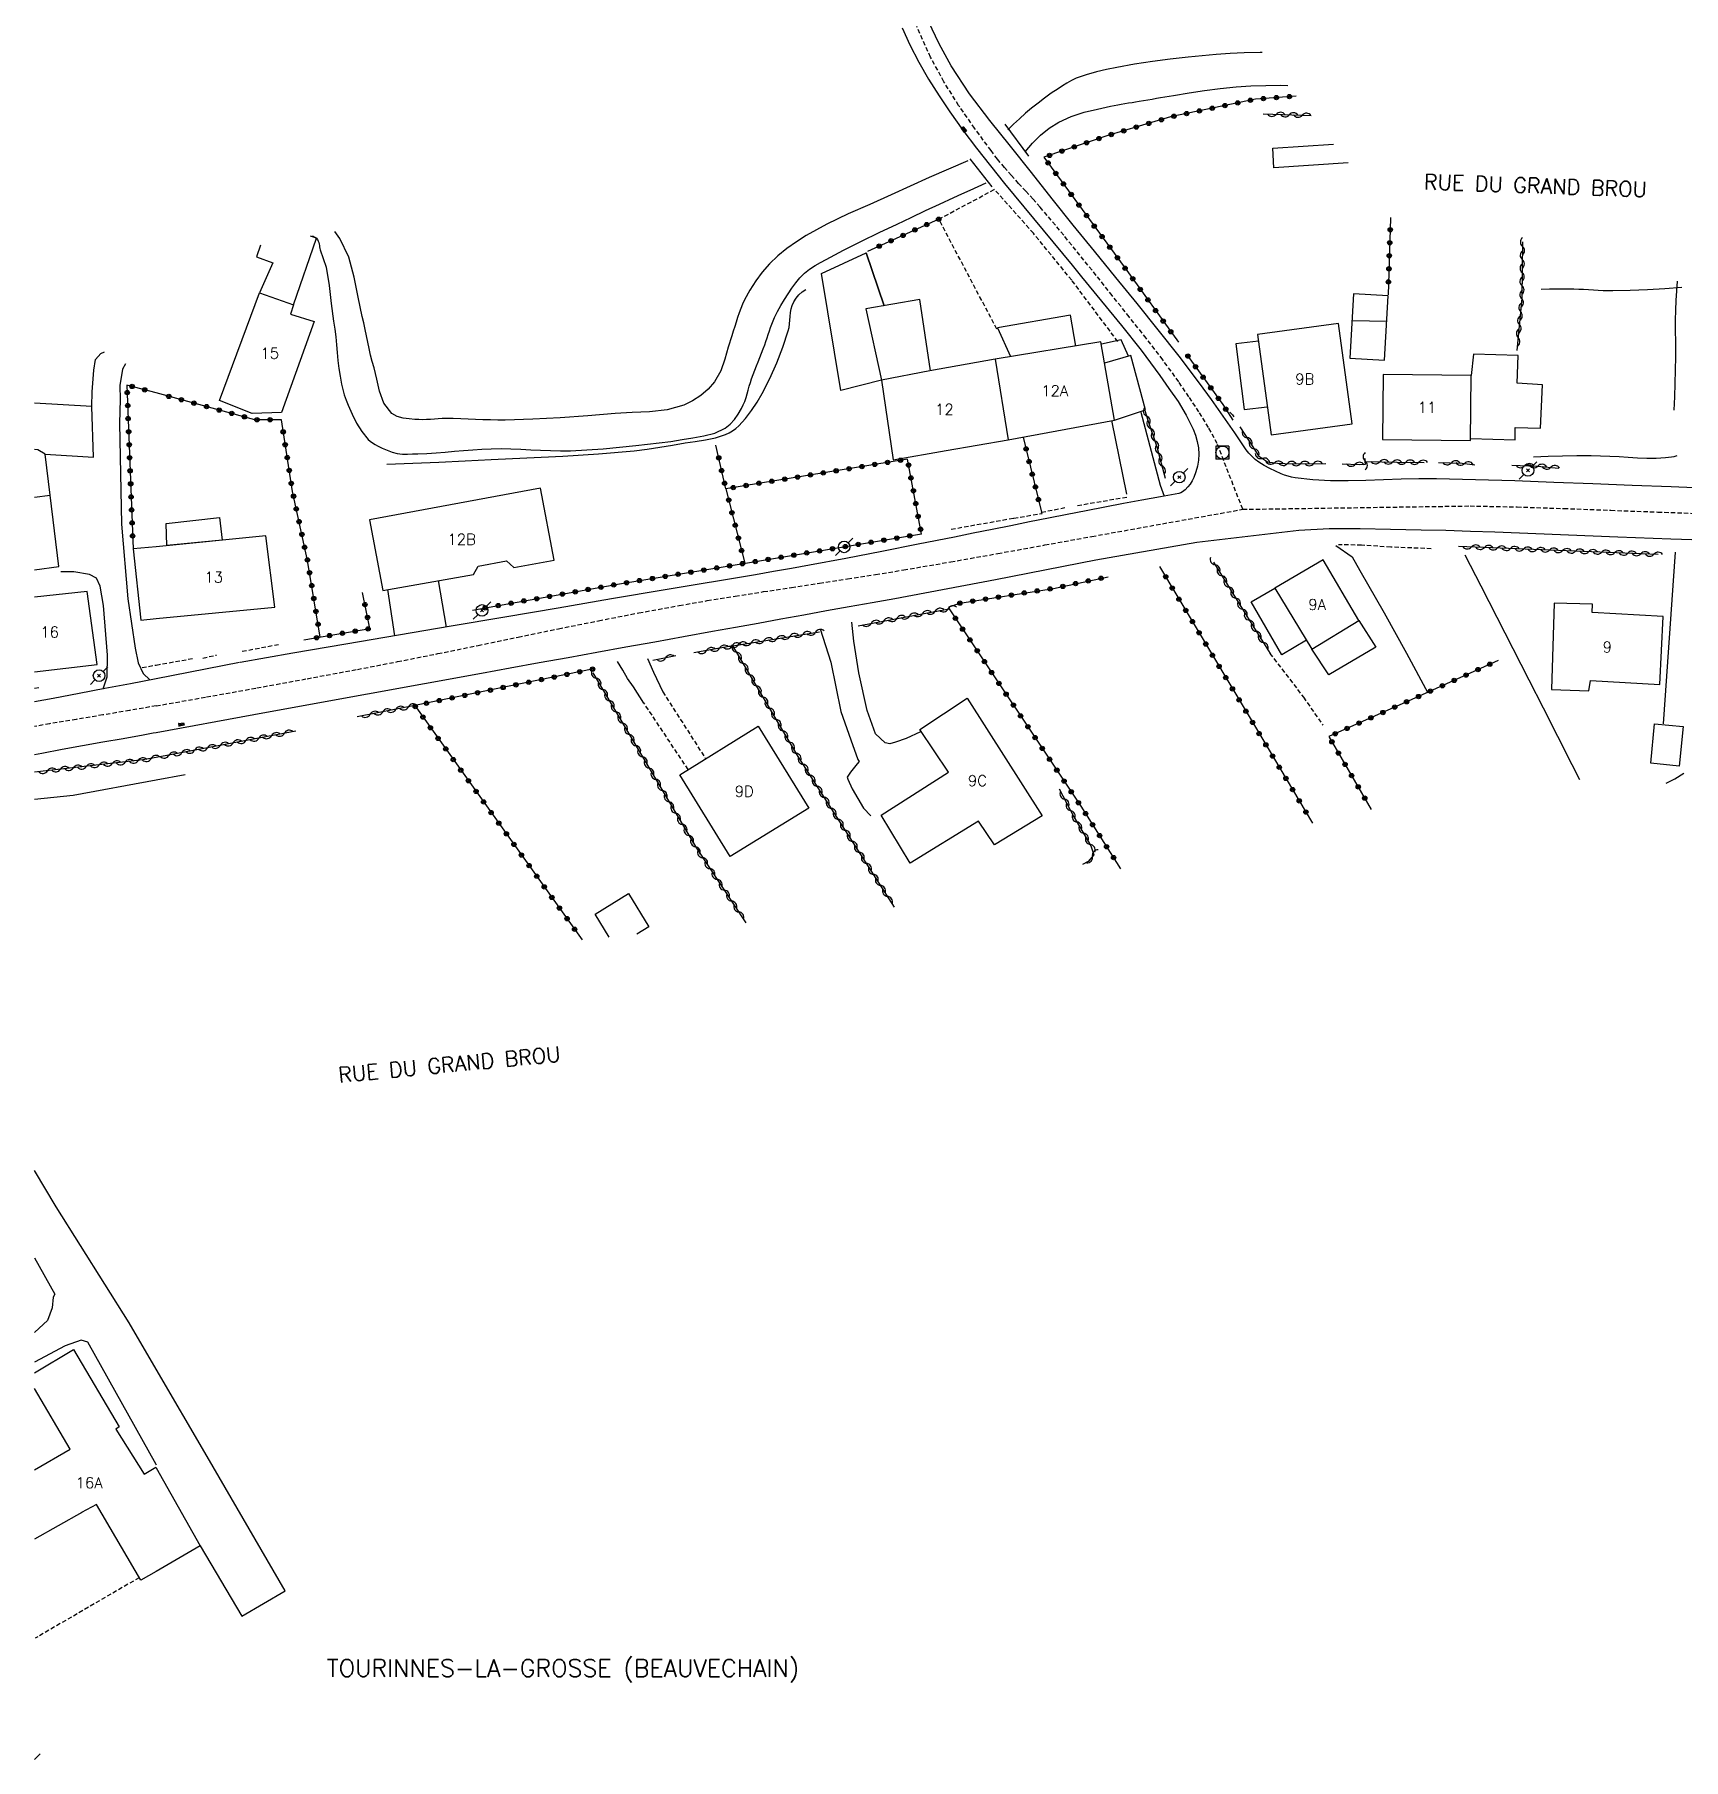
# Model space of a CAD drawing. Header units: millimetres. Extents: x 176000 to 177001, y 163000 to 164001.
# Drawn here: x 176000 to 176189.7, y 163242.3 to 163440.7 of the extents above; entities that cross this region are included whole.
import ezdxf
from ezdxf.enums import TextEntityAlignment as Align

# ---------------------------------------------------------------- set-up
doc = ezdxf.new("R2010")
doc.units = ezdxf.units.MM
doc.linetypes.add('DASHED', pattern=[0.75, 0.5, -0.25])
doc.layers.get('0').update_dxf_attribs({"linetype": 'CONTINUOUS'})
for name, color, linetype in [('W0001', 6, 'DASHED'), ('W0008', 7, 'CONTINUOUS'), ('W0014', 7, 'CONTINUOUS'), ('W0017', 7, 'CONTINUOUS'), ('W0101', 7, 'CONTINUOUS'), ('W0104', 1, 'CONTINUOUS'), ('W0112', 1, 'DASHED'), ('W0120', 7, 'CONTINUOUS'), ('W0300', 7, 'CONTINUOUS'), ('W0303', 7, 'CONTINUOUS'), ('W0310', 3, 'CONTINUOUS'), ('W0323', 7, 'CONTINUOUS'), ('W0401', 7, 'CONTINUOUS'), ('W0420', 7, 'CONTINUOUS'), ('W0473', 7, 'CONTINUOUS'), ('W0510', 5, 'CONTINUOUS'), ('W0980', 7, 'CONTINUOUS'), ('W0989', 7, 'CONTINUOUS'), ('W0991', 7, 'CONTINUOUS'), ('W1102', 7, 'CONTINUOUS')]:
    doc.layers.add(name, color=color, linetype=linetype)
doc.styles.get("Standard").update_dxf_attribs({"font": 'romans.shx', "width": 0.85})

# ---------------------------------------------------------------- blocks, each defined once
blk = doc.blocks.new('T473')
for p, q in [((-0.166667, 0.166667), (0.166667, -0.166667)), ((-0.166667, -0.166667), (0.166667, 0.166667)), ((0.500001, 0.500001), (1.000002, 1.000002)), ((-1.000002, -1.000002), (-0.500001, -0.500001))]:
    blk.add_line(p, q)
blk.add_ellipse((0, 0), major_axis=(0.471405, 0.471405), ratio=1, start_param=5.4977871438, end_param=11.780972451)
blk = doc.blocks.new('T420')
for p, q in [((0.75, 0.75), (-0.75, 0.75)), ((-0.75, 0.75), (-0.75, -0.75)), ((0.75, 0.75), (0.75, -0.75)), ((0.75, -0.75), (-0.75, -0.75))]:
    blk.add_line(p, q)
blk.add_ellipse((0, 0), major_axis=(-0.53, 0.53), ratio=1, start_param=3.926991, end_param=10.210176)
blk = doc.blocks.new('T401')
for p, q in [((-0.3, 0.3), (0, 0.3)), ((-0.3, -0.25), (-0.3, 0.3)), ((-0.3, 0.15), (0, 0.15)), ((-0.3, 0), (0, 0)), ((0, 0.3), (0, -0.25)), ((-0.3, -0.15), (0, -0.15)), ((-0.3, -0.25), (-0.3, -0.3)), ((-0.3, -0.3), (0, -0.3)), ((0, -0.3), (0, -0.25))]:
    blk.add_line(p, q)
blk = doc.blocks.new('t310o')
at = {"color": 0, "linetype": 'Continuous'}
for centre, start, end in [((-0.5, 0.38), 216.8699, 323.1304), ((0.5, -0.37), 36.8699, 143.1303)]:
    blk.add_arc(centre, 0.625, start, end, dxfattribs=at)
blk = doc.blocks.new('t323o')
at = {"color": 0, "linetype": 'Continuous'}
for radius in [0.25, 0.15]:
    blk.add_circle((0, 0), radius, dxfattribs=at)

msp = doc.modelspace()

# ---------------------------------------------------------------- linework, layer by layer
at = {"layer": 'W0001'}
for points in [[(176138.96, 163386.1), (176136.02, 163393.66), (176135.03, 163395.51), (176133.93, 163397.3), (176132.78, 163399.04), (176131.6, 163400.77), (176129.76, 163403.3), (176127.85, 163405.79), (176125.9, 163408.24), (176123.95, 163410.68), (176122.1, 163413.01), (176120.24, 163415.33), (176118.37, 163417.63), (176116.47, 163419.91), (176115.67, 163420.85), (176114.85, 163421.77), (176114.02, 163422.68), (176113.19, 163423.59), (176112.37, 163424.51), (176111.56, 163425.43), (176110.77, 163426.38), (176110.01, 163427.36), (176108.12, 163429.93), (176106.29, 163432.56), (176104.59, 163435.27), (176103.07, 163438.09), (176101.47, 163441.65)], [(176014, 163363.5), (176019.79, 163364.52), (176025.57, 163365.56), (176031.35, 163366.62), (176037.13, 163367.69), (176041.76, 163368.58), (176046.39, 163369.5), (176051.01, 163370.45), (176055.63, 163371.41), (176060.26, 163372.36), (176064.88, 163373.29), (176069.51, 163374.19), (176074.16, 163375.04), (176077.38, 163375.6), (176080.6, 163376.12), (176083.83, 163376.63), (176087.06, 163377.12), (176090.29, 163377.6), (176093.52, 163378.09), (176096.74, 163378.6), (176099.97, 163379.13), (176105.39, 163380.06), (176110.8, 163381.02), (176116.21, 163382), (176121.62, 163382.98), (176138.96, 163386.1)], [(176138.96, 163386.1), (176165.11, 163386.49), (176170.51, 163386.37), (176175.9, 163386.2), (176181.3, 163385.99), (176186.7, 163385.79), (176192.27, 163385.59)], [(176014, 163363.5), (176010.94, 163362.97), (176007.87, 163362.45), (176004.81, 163361.94), (176001.74, 163361.43), (176000, 163361.11)]]:
    msp.add_lwpolyline(points, dxfattribs=at)
at = {"layer": 'W0008'}
for points in [[(176099.8, 163441.46), (176100.69, 163439.52), (176101.72, 163437.52), (176102.84, 163435.58), (176104.03, 163433.67), (176105.26, 163431.8), (176106.77, 163429.69), (176108.35, 163427.63), (176109.97, 163425.61), (176111.58, 163423.59), (176112.68, 163422.23), (176113.78, 163420.88), (176114.88, 163419.54), (176116, 163418.2), (176117.11, 163416.86), (176118.22, 163415.52), (176119.33, 163414.18), (176120.43, 163412.83), (176122.72, 163410.03), (176125.02, 163407.23), (176127.28, 163404.39), (176129.43, 163401.48), (176130.48, 163400), (176131.52, 163398.5), (176132.47, 163396.94), (176133.26, 163395.3), (176133.52, 163394.61), (176133.73, 163393.9), (176133.87, 163393.17), (176133.92, 163392.43), (176133.88, 163391.74), (176133.76, 163391.06), (176133.57, 163390.4), (176133.32, 163389.76), (176133.13, 163389.38), (176132.91, 163389.01), (176132.65, 163388.67), (176132.35, 163388.36), (176132.19, 163388.22), (176132.02, 163388.1), (176131.83, 163388), (176131.63, 163387.92)], [(176139.36, 163392.93), (176138.06, 163394.89), (176136.73, 163396.82), (176135.37, 163398.73), (176133.98, 163400.62), (176131.64, 163403.71), (176129.24, 163406.75), (176126.81, 163409.77), (176124.37, 163412.78), (176121.91, 163415.78), (176119.46, 163418.78), (176117.04, 163421.8), (176114.65, 163424.85), (176112.27, 163427.85), (176109.86, 163430.83), (176107.54, 163433.9), (176105.43, 163437.12), (176104.05, 163439.62), (176102.81, 163442.21)], [(176131.63, 163387.92), (176129.5, 163387.54), (176127.37, 163387.16), (176125.24, 163386.76), (176123.11, 163386.36), (176120.95, 163385.94), (176118.78, 163385.52), (176116.62, 163385.08), (176114.45, 163384.65), (176112.29, 163384.21), (176110.13, 163383.77), (176107.96, 163383.34), (176105.8, 163382.91), (176101.64, 163382.08), (176097.47, 163381.25), (176093.31, 163380.44), (176089.14, 163379.66), (176087.06, 163379.29), (176084.99, 163378.93), (176082.92, 163378.57), (176080.84, 163378.23), (176078.77, 163377.88), (176076.69, 163377.54), (176074.61, 163377.19), (176072.54, 163376.84), (176066.38, 163375.8), (176060.23, 163374.75), (176054.08, 163373.71), (176047.92, 163372.66), (176041.86, 163371.62), (176035.79, 163370.58), (176029.72, 163369.54), (176023.66, 163368.5)], [(176025.21, 163362.49), (176031.76, 163363.69), (176038.3, 163364.88), (176044.85, 163366.07), (176051.4, 163367.26), (176054.72, 163367.87), (176058.05, 163368.47), (176061.37, 163369.07), (176064.69, 163369.67), (176068.02, 163370.27), (176071.34, 163370.86), (176074.66, 163371.46), (176077.99, 163372.07), (176080.61, 163372.54), (176083.23, 163373.02), (176085.85, 163373.5), (176088.47, 163373.98), (176091.09, 163374.46), (176093.71, 163374.93), (176096.33, 163375.4), (176098.95, 163375.86), (176110.51, 163378.02), (176122.07, 163380.29), (176133.69, 163382.31), (176145.4, 163383.7), (176148.92, 163383.89), (176152.45, 163383.9), (176155.97, 163383.82), (176159.49, 163383.74), (176162.31, 163383.69), (176165.14, 163383.6), (176167.97, 163383.51), (176170.79, 163383.39), (176173.62, 163383.27), (176176.44, 163383.15), (176179.27, 163383.04), (176182.09, 163382.93), (176188.18, 163382.72), (176194.26, 163382.5)], [(176023.56, 163368.49), (176014, 163366.62)], [(176014, 163366.62), (176011.04, 163366.04), (176008.08, 163365.48), (176005.12, 163364.91), (176002.16, 163364.35), (176000, 163363.95)], [(176014, 163360.45), (176025.21, 163362.49)], [(176000, 163357.92), (176000.85, 163358.07), (176003.18, 163358.5), (176005.51, 163358.92), (176007.85, 163359.34), (176010.18, 163359.76), (176012.51, 163360.18), (176012.88, 163360.25), (176013.26, 163360.32), (176013.63, 163360.39), (176014, 163360.45)]]:
    msp.add_lwpolyline(points, dxfattribs=at)
at = {"layer": 'W0014'}
msp.add_lwpolyline([(176192.73, 163388.49), (176188.23, 163388.67), (176183.74, 163388.85), (176179.24, 163389.03), (176174.74, 163389.2), (176170.24, 163389.36), (176165.74, 163389.5), (176161.24, 163389.61), (176159.21, 163389.62), (176157.18, 163389.57), (176155.15, 163389.5), (176153.12, 163389.42), (176151.09, 163389.37), (176149.05, 163389.39), (176147.01, 163389.5), (176144.98, 163389.73), (176144.57, 163389.8), (176144.17, 163389.91), (176143.78, 163390.04), (176143.4, 163390.18), (176142.73, 163390.47), (176142.07, 163390.78), (176141.43, 163391.13), (176140.81, 163391.53), (176140.41, 163391.84), (176140.04, 163392.18), (176139.68, 163392.55), (176139.36, 163392.94)], dxfattribs=at)
at = {"layer": 'W0017'}
for points in [[(176006.6, 163397.91), (176006.64, 163399.61), (176006.84, 163402.09), (176007.01, 163403.32), (176007.61, 163404.02), (176008.05, 163404.23)], [(176010.46, 163402.83), (176010.11, 163402.21), (176009.82, 163400.33), (176009.85, 163398.72), (176009.77, 163396.01)], [(176127.26, 163397.27), (176129.47, 163388.89), (176129.92, 163387.61)], [(176009.77, 163396.01), (176010.02, 163384.4), (176010.73, 163375.81), (176011.58, 163370.13), (176011.92, 163368.43), (176012.48, 163367.23), (176013.25, 163366.5)], [(176125.62, 163387.86), (176123.91, 163396.31)], [(176149.65, 163381.95), (176151.53, 163380.62), (176152.43, 163379.08), (176155.24, 163374.2), (176157.78, 163369.54), (176160.26, 163364.99)], [(176188.69, 163381.18), (176187.31, 163361.44)], [(176007.89, 163365.46), (176008.37, 163366.82), (176008.41, 163369.32), (176007.93, 163375.04), (176007.55, 163377.26), (176007.14, 163378.2), (176006.32, 163378.6), (176004.54, 163378.92), (176003.03, 163378.92)], [(176046.42, 163377.9), (176047.34, 163372.56)], [(176041.43, 163371.55), (176040.65, 163376.88)], [(176090.36, 163372.35), (176091.57, 163368.53), (176092.73, 163362.85), (176093.89, 163359.57), (176094.68, 163357.31), (176094.84, 163357.09), (176094.62, 163356.81), (176093.84, 163355.86), (176093.46, 163355.29), (176093.53, 163355.08), (176094.04, 163353.95), (176095.35, 163351.74), (176096.18, 163350.85)], [(176101.91, 163360.5), (176100.25, 163359.76), (176099.03, 163359.31), (176098.36, 163359.13), (176097.82, 163359.26), (176096.74, 163360.26), (176095.78, 163362.97), (176094.81, 163367.29), (176094.24, 163370.95), (176094.02, 163373.14)], [(176070.09, 163363.82), (176068.89, 163365.67), (176068.22, 163366.64), (176067.68, 163367.59), (176067.04, 163368.61)], [(176070.52, 163368.96), (176071.18, 163367.36), (176072.25, 163365.11)], [(176014, 163287.22), (176010.9, 163292.54), (176002.49, 163305.89), (176000, 163310.06)], [(176000, 163300), (176002.32, 163295.85), (176002.14, 163295.49), (176002.05, 163294.27), (176001.51, 163292.82), (176000.05, 163291.45), (176000, 163291.42)], [(176014, 163276.26), (176006.13, 163290.33), (176005.35, 163290.54), (176003.52, 163289.89), (176000, 163288)], [(176019.06, 163266.88), (176023.85, 163258.79), (176028.82, 163261.73), (176019.86, 163277.17), (176014, 163287.22)], [(176014.05, 163276.17), (176014, 163276.26)], [(176000.67, 163242.98), (176000, 163242.31)]]:
    msp.add_lwpolyline(points, dxfattribs=at)
at = {"layer": 'W0101'}
for points in [[(176021.26, 163398.61), (176025.88, 163411), (176029.79, 163409.61), (176029.46, 163408.56), (176032.15, 163407.71), (176028.39, 163397.23), (176025.02, 163397.11)], [(176140.65, 163406.21), (176142.23, 163394.67), (176151.56, 163395.95), (176149.97, 163407.49)], [(176155.05, 163394.14), (176165.17, 163394.03), (176165.25, 163401.5), (176155.13, 163401.61)], [(176040.07, 163376.78), (176050.48, 163378.61), (176051.03, 163379.56), (176054.28, 163380.16), (176055.13, 163379.41), (176059.77, 163380.27), (176058.18, 163388.53), (176038.53, 163384.89)], [(176152.33, 163373.3), (176148.23, 163380.28), (176142.64, 163377.05), (176146.91, 163370.02)], [(176187.32, 163373.79), (176179.15, 163374.22), (176179.18, 163375.18), (176174.79, 163375.32), (176174.47, 163365.38), (176178.78, 163365.22), (176178.94, 163366.4), (176186.93, 163365.97)], [(176107.27, 163364.39), (176115.89, 163350.84), (176110.42, 163347.52), (176108.58, 163350.25), (176100.73, 163345.39), (176097.37, 163350.91), (176105.12, 163355.87), (176101.83, 163360.77)], [(176089.05, 163351.73), (176080.02, 163346.16), (176074.21, 163355.58), (176083.24, 163361.15)]]:
    msp.add_lwpolyline(points, close=True, dxfattribs=at)
for points in [[(176111.99, 163394.11), (176111.98, 163394.11), (176124.2, 163396.36), (176122.66, 163405.35), (176110.47, 163403.37)], [(176110.47, 163403.37), (176102.99, 163402.01), (176102.98, 163402.02), (176097.4, 163400.94), (176098.74, 163391.8)], [(176098.74, 163391.8), (176104.87, 163392.85), (176111.99, 163394.11)], [(176000, 163387.51), (176001.8, 163387.71)], [(176002.8, 163379.51), (176001.8, 163387.71)], [(176014, 163381.8), (176011.34, 163381.54), (176012.22, 163373.37)], [(176014, 163373.54), (176027.66, 163374.85), (176026.62, 163383.05), (176014, 163381.8)], [(176000, 163379.15), (176002.8, 163379.51)], [(176000, 163367.42), (176007.21, 163368.25), (176006.04, 163376.66), (176000, 163375.98)], [(176012.22, 163373.37), (176014, 163373.54)], [(176000, 163286.79), (176004.49, 163289.45)], [(176004.49, 163289.45), (176009.72, 163280.57), (176009.35, 163280.32), (176012.63, 163275.13), (176013.96, 163275.93), (176014, 163275.87)], [(176000, 163275.61), (176004.12, 163277.99), (176004.11, 163277.99), (176000, 163284.99)], [(176014, 163275.87), (176019.06, 163266.88), (176014, 163263.95)], [(176014, 163263.95), (176012.24, 163262.93), (176007.12, 163271.64), (176005.42, 163270.74), (176005.43, 163270.74), (176000, 163267.65)]]:
    msp.add_lwpolyline(points, dxfattribs=at)
at = {"layer": 'W0104'}
for points in [[(176142.41, 163427.63), (176149.41, 163428.08)], [(176151.08, 163425.94), (176142.55, 163425.39), (176142.41, 163427.63)], [(176029.79, 163409.61), (176032.42, 163417.27), (176031.74, 163417.53)], [(176026, 163416.49), (176025.53, 163415.15), (176027.43, 163414.46), (176025.88, 163411)], [(176097.4, 163400.94), (176092.74, 163399.76), (176090.5, 163413.24), (176095.67, 163415.61)], [(176103.05, 163402.02), (176101.82, 163410.23), (176095.61, 163409.15), (176097.4, 163400.94)], [(176119.77, 163404.88), (176119.16, 163408.42), (176110.74, 163406.98), (176112.24, 163403.66)], [(176155.53, 163407.69), (176151.53, 163407.76)], [(176125.81, 163403.72), (176124.99, 163405.61), (176122.7, 163405.1)], [(176140.76, 163405.43), (176138.18, 163405.15), (176139.14, 163397.59), (176141.79, 163397.89)], [(176124.2, 163396.36), (176127.78, 163397.56), (176126.1, 163403.8), (176123.07, 163402.92)], [(176165.17, 163394.25), (176170.29, 163394.1), (176170.28, 163395.5), (176173.22, 163395.44), (176173.42, 163400.41), (176170.51, 163400.6), (176170.64, 163403.79), (176165.5, 163403.96), (176165.25, 163401.5)], [(176001.8, 163387.71), (176001.23, 163392.46), (176006.78, 163392.09), (176006.6, 163397.91), (176000, 163398.32)], [(176001.23, 163392.46), (176000.38, 163392.94), (176000, 163392.98)], [(176146.29, 163371.04), (176143.46, 163369.37), (176139.94, 163375.45), (176142.64, 163377.05)], [(176152.33, 163373.3), (176154.26, 163370.25), (176148.86, 163367.07), (176146.91, 163370.02)], [(176066.1, 163336.9), (176064.48, 163339.55), (176068.33, 163341.9)], [(176068.33, 163341.9), (176070.66, 163338.08), (176069.26, 163337.23)]]:
    msp.add_lwpolyline(points, dxfattribs=at)
for points in [[(176095.67, 163415.61), (176097.71, 163409.52), (176095.67, 163415.61)], [(176155.28, 163403.26), (176155.7, 163410.65), (176151.71, 163410.87), (176151.29, 163403.48)], [(176015.21, 163381.92), (176015.16, 163384.46), (176021.28, 163385.16), (176021.6, 163382.55)], [(176186.32, 163361.43), (176189.61, 163361.11), (176189.17, 163356.57), (176185.88, 163356.89)]]:
    msp.add_lwpolyline(points, close=True, dxfattribs=at)
at = {"layer": 'W0112'}
for points in [[(176110.69, 163406.82), (176104, 163419.47), (176110.39, 163422.88)], [(176124.6, 163405.4), (176119.29, 163412.46), (176114.89, 163417.85), (176110.36, 163422.94)], [(176119.95, 163386.54), (176125.85, 163387.55)], [(176105.44, 163383.82), (176112.63, 163385.09), (176115.89, 163385.62), (176115.82, 163385.76), (176118.67, 163386.34)], [(176160.65, 163381.57), (176155.98, 163381.75), (176152.64, 163381.98), (176149.96, 163382.02)], [(176019.36, 163369), (176020.92, 163369.33)], [(176023.9, 163369.78), (176028.22, 163370.59)], [(176142.09, 163369.53), (176145.95, 163364.48), (176148.16, 163361.29)], [(176012.38, 163367.9), (176014, 163368.19)], [(176014, 163368.19), (176018.24, 163368.95)], [(176000, 163365.53), (176000.61, 163365.64)], [(176075.17, 163356.18), (176070.09, 163363.83)], [(176072.25, 163365.11), (176077.19, 163357.42)], [(176012.03, 163263.22), (176000.08, 163256.26)]]:
    msp.add_lwpolyline(points, dxfattribs=at)
at = {"layer": 'W0120'}
for points in [[(176114.37, 163426.71), (176111.64, 163430.39)], [(176107.57, 163426.41), (176110.11, 163423.19)]]:
    msp.add_lwpolyline(points, dxfattribs=at)
at = {"layer": 'W0300'}
for points in [[(176040.52, 163391.28), (176043.52, 163391.4), (176046.52, 163391.52), (176049.52, 163391.67), (176052.52, 163391.82), (176056.63, 163392.02), (176060.75, 163392.22), (176064.87, 163392.47), (176068.98, 163392.84), (176070.45, 163393.02), (176071.91, 163393.23), (176073.37, 163393.47), (176074.82, 163393.73), (176075.99, 163393.91), (176077.16, 163394.09), (176078.34, 163394.33), (176079.47, 163394.7), (176079.89, 163394.9), (176080.28, 163395.13), (176080.65, 163395.4), (176081, 163395.7), (176081.79, 163396.54), (176082.48, 163397.46), (176083.11, 163398.42), (176083.69, 163399.41), (176084.59, 163401.14), (176085.38, 163402.93), (176086.08, 163404.75), (176086.68, 163406.61), (176086.78, 163407.02), (176086.84, 163407.44), (176086.88, 163407.86), (176086.91, 163408.29), (176086.95, 163408.72), (176087.03, 163409.14), (176087.14, 163409.56), (176087.32, 163409.97), (176087.59, 163410.4), (176087.92, 163410.78), (176088.3, 163411.11), (176088.73, 163411.38)], [(176189.47, 163411.62), (176187.49, 163411.45), (176185.51, 163411.33), (176183.52, 163411.25), (176181.53, 163411.22), (176180.97, 163411.23), (176180.41, 163411.24), (176179.85, 163411.27), (176179.29, 163411.3), (176178.73, 163411.34), (176178.17, 163411.37), (176177.61, 163411.4), (176177.05, 163411.41), (176176.11, 163411.43), (176175.18, 163411.43), (176174.24, 163411.42), (176173.3, 163411.4)], [(176188.57, 163397.51), (176188.64, 163399.04), (176188.69, 163400.57), (176188.74, 163402.1), (176188.77, 163403.62), (176188.77, 163404.15), (176188.77, 163404.68), (176188.76, 163405.21), (176188.76, 163405.74), (176188.75, 163406.27), (176188.74, 163406.8), (176188.75, 163407.33), (176188.75, 163407.86), (176188.78, 163408.99), (176188.83, 163410.11), (176188.89, 163411.24), (176188.96, 163412.36)], [(176172.42, 163392.13), (176174.08, 163392.2), (176175.73, 163392.25), (176177.39, 163392.28), (176179.04, 163392.29), (176180.11, 163392.27), (176181.17, 163392.22), (176182.24, 163392.16), (176183.3, 163392.09), (176184.37, 163392.03), (176185.43, 163392), (176186.5, 163392), (176187.57, 163392.05), (176187.92, 163392.08), (176188.26, 163392.13), (176188.6, 163392.19), (176188.94, 163392.28)], [(176014, 163354.98), (176017.33, 163355.59)], [(176000, 163352.75), (176004.44, 163353.22), (176014, 163354.98)]]:
    msp.add_lwpolyline(points, dxfattribs=at)
at = {"layer": 'W0303'}
for points in [[(176164.52, 163380.88), (176166.36, 163377.29), (176168.2, 163373.69), (176170.03, 163370.1), (176171.86, 163366.5), (176173.52, 163363.26), (176175.17, 163360.01), (176176.81, 163356.76), (176177.68, 163355.03)], [(176187.65, 163354.59), (176188.66, 163355.12), (176189.71, 163355.76)]]:
    msp.add_lwpolyline(points, dxfattribs=at)
at = {"layer": 'W0310'}
for points in [[(176141.31, 163431.57), (176146.83, 163431.39)], [(176171.14, 163416.87), (176171.05, 163410.37), (176170.49, 163404.36)], [(176130.08, 163389.64), (176129.11, 163393.26), (176128.11, 163396.19), (176127.71, 163397.56)], [(176137.49, 163397.27), (176137.79, 163396.96), (176137.94, 163396.75)], [(176138.64, 163395.58), (176139.79, 163393.83), (176140.76, 163392.27), (176141.82, 163391.58), (176142.96, 163391.41), (176144.66, 163391.35), (176148.51, 163391.38)], [(176150.41, 163391.33), (176152.35, 163391.25), (176153.08, 163391.31), (176153.06, 163391.55), (176153.06, 163391.93)], [(176153.23, 163391.6), (176156.69, 163391.53), (176159.84, 163391.49)], [(176161.46, 163391.5), (176164.18, 163391.4), (176165.67, 163391.23)], [(176169.91, 163391.16), (176172.81, 163391.08), (176175.3, 163390.85)], [(176186.73, 163380.92), (176163.76, 163381.84)], [(176135.6, 163380.03), (176139.42, 163373.8), (176142.1, 163369.52)], [(176094.75, 163372.7), (176105.18, 163374.67)], [(176098.91, 163340.33), (176087.84, 163357.66), (176080.78, 163369.63), (176080.32, 163370.41), (176090.3, 163372.02)], [(176073.76, 163369.24), (176071.11, 163368.73)], [(176080.32, 163370.41), (176075.83, 163369.59)], [(176064.23, 163367.29), (176076.12, 163347.11), (176081.83, 163338.55)], [(176043.73, 163363.52), (176037.12, 163362.25)], [(176030.04, 163360.6), (176014, 163357.56)], [(176014, 163357.56), (176012.45, 163357.27), (176000, 163355.87)], [(176117.83, 163353.95), (176119.54, 163350.72), (176121.51, 163347.41), (176121.83, 163346.36), (176121.17, 163345.61), (176120.52, 163345.26)]]:
    msp.add_lwpolyline(points, dxfattribs=at)
at = {"layer": 'W0323'}
for points in [[(176145.09, 163433.62), (176140.43, 163433.27), (176130.67, 163431.23), (176123.44, 163429.09), (176116.09, 163426.6), (176125.31, 163414), (176131.57, 163405.31)], [(176104, 163419.47), (176095.79, 163415.76)], [(176155.97, 163419.67), (176155.96, 163419.58), (176155.67, 163410.76)], [(176132.57, 163403.83), (176136.68, 163398.15), (176137.81, 163396.35)], [(176014, 163399.48), (176010.63, 163400.39), (176011.34, 163381.54)], [(176028.39, 163396.39), (176025.34, 163396.41), (176014, 163399.48)], [(176032.86, 163371.4), (176031.4, 163380.2), (176029.68, 163388.14), (176028.39, 163396.39)], [(176102.01, 163383.26), (176100.4, 163391.87), (176079.52, 163388.47), (176078.35, 163393.48)], [(176113.71, 163394.39), (176115.82, 163385.76)], [(176079.52, 163388.47), (176081.7, 163379.89)], [(176050.38, 163374.51), (176067.29, 163377.52), (176082.24, 163379.98), (176102.01, 163383.27)], [(176129.38, 163379.54), (176139.58, 163362.45), (176146.99, 163349.99)], [(176105.18, 163374.67), (176105.2, 163374.88), (176106.42, 163375.31), (176117.18, 163377), (176123.49, 163378.34)], [(176030.97, 163371.08), (176038.55, 163372.38), (176037.74, 163376.55)], [(176105.18, 163374.67), (176120.35, 163351.94), (176124.91, 163344.77)], [(176064.33, 163367.75), (176043.73, 163363.52), (176062.99, 163336.58)], [(176168.35, 163368.71), (176158.42, 163364.23), (176148.86, 163359.96), (176153.75, 163351.59)]]:
    msp.add_lwpolyline(points, dxfattribs=at)
at = {"layer": 'W0510'}
for points in [[(176141.18, 163438.64), (176140.96, 163438.64), (176139.13, 163438.61), (176137.51, 163438.53), (176135.89, 163438.41), (176134.28, 163438.27), (176132.67, 163438.09), (176130.62, 163437.86), (176128.57, 163437.6), (176126.53, 163437.29), (176124.49, 163436.91), (176123.31, 163436.67), (176122.13, 163436.4), (176120.96, 163436.08), (176119.81, 163435.67), (176119.27, 163435.41), (176118.74, 163435.12), (176118.23, 163434.8), (176117.73, 163434.47), (176116.94, 163433.95), (176116.18, 163433.4), (176115.42, 163432.83), (176114.68, 163432.25), (176113.97, 163431.65), (176113.28, 163431.03), (176112.6, 163430.4), (176111.94, 163429.75)], [(176113.95, 163427.23), (176114.77, 163428.23), (176115.69, 163429.14), (176116.71, 163429.94), (176117.8, 163430.63), (176119.22, 163431.29), (176120.73, 163431.76), (176122.25, 163432.13), (176123.76, 163432.47), (176124.17, 163432.56), (176124.58, 163432.64), (176124.99, 163432.71), (176125.4, 163432.78), (176125.82, 163432.84), (176126.23, 163432.9), (176126.64, 163432.96), (176127.05, 163433.03), (176127.55, 163433.12), (176128.04, 163433.2), (176128.53, 163433.29), (176129.03, 163433.38), (176129.52, 163433.47), (176130.01, 163433.55), (176130.51, 163433.63), (176131, 163433.71), (176132.79, 163433.99), (176134.58, 163434.27), (176136.38, 163434.51), (176138.19, 163434.69), (176139.89, 163434.8), (176141.6, 163434.86), (176143.31, 163434.87), (176144.14, 163434.85)], [(176107.33, 163426.18), (176105.12, 163425.23), (176102.91, 163424.26), (176100.72, 163423.27), (176098.52, 163422.27), (176096.06, 163421.16), (176093.58, 163420.07), (176091.13, 163418.91), (176088.76, 163417.58), (176087.64, 163416.86), (176086.54, 163416.1), (176085.5, 163415.26), (176084.53, 163414.33), (176083.7, 163413.39), (176082.95, 163412.37), (176082.28, 163411.31), (176081.67, 163410.21), (176081.44, 163409.71), (176081.23, 163409.2), (176081.04, 163408.68), (176080.87, 163408.16), (176080.7, 163407.63), (176080.54, 163407.11), (176080.37, 163406.58), (176080.19, 163406.07), (176079.77, 163404.74), (176079.4, 163403.37), (176078.92, 163402.01), (176078.2, 163400.76), (176077.47, 163399.92), (176076.62, 163399.18), (176075.69, 163398.57), (176074.69, 163398.09), (176072.75, 163397.53), (176070.74, 163397.3), (176068.74, 163397.23), (176066.78, 163397.12), (176063.63, 163396.85), (176060.47, 163396.63), (176057.31, 163396.47), (176054.14, 163396.37), (176053.29, 163396.37), (176052.44, 163396.38), (176051.58, 163396.41), (176050.73, 163396.44), (176049.88, 163396.48), (176049.02, 163396.51), (176048.17, 163396.53), (176047.32, 163396.54), (176046.87, 163396.53), (176046.43, 163396.51), (176045.99, 163396.48), (176045.55, 163396.45), (176045.1, 163396.42), (176044.65, 163396.41), (176044.21, 163396.42), (176043.76, 163396.45), (176043.1, 163396.51), (176042.4, 163396.58), (176041.7, 163396.76), (176041.08, 163397.14), (176040.18, 163398.31), (176039.66, 163399.69), (176039.36, 163401.08), (176039.05, 163402.38), (176038.84, 163403.11), (176038.66, 163403.84), (176038.49, 163404.58), (176038.34, 163405.32), (176038.19, 163406.06), (176038.04, 163406.8), (176037.87, 163407.54), (176037.69, 163408.27), (176037.21, 163410.51), (176036.77, 163412.81), (176036.15, 163415.1), (176035.13, 163417.23), (176034.55, 163418.04)], [(176031.97, 163417.57), (176032.42, 163417.27), (176032.55, 163417.13), (176032.64, 163416.96), (176032.7, 163416.79), (176032.73, 163416.61), (176032.76, 163416.45), (176032.78, 163416.28), (176032.81, 163416.11), (176032.87, 163415.95), (176033.54, 163413.95), (176033.89, 163411.86), (176034.11, 163409.77), (176034.39, 163407.73), (176034.53, 163406.83), (176034.64, 163405.93), (176034.73, 163405.02), (176034.81, 163404.12), (176034.9, 163403.21), (176035, 163402.31), (176035.14, 163401.4), (176035.31, 163400.51), (176035.45, 163399.89), (176035.62, 163399.28), (176035.83, 163398.67), (176036.06, 163398.08), (176036.53, 163397.05), (176037.04, 163396.02), (176037.64, 163395.04), (176038.37, 163394.14), (176038.62, 163393.92), (176038.89, 163393.73), (176039.17, 163393.56), (176039.46, 163393.41), (176040, 163393.14), (176040.56, 163392.89), (176041.13, 163392.68), (176041.72, 163392.53), (176042.31, 163392.45), (176042.9, 163392.44), (176043.49, 163392.47), (176044.07, 163392.49), (176045.13, 163392.53), (176046.18, 163392.6), (176047.24, 163392.69), (176048.29, 163392.78), (176049.35, 163392.88), (176050.4, 163392.96), (176051.46, 163393.03), (176052.52, 163393.07), (176053.66, 163393.08), (176054.8, 163393.05), (176055.93, 163393), (176057.07, 163392.95), (176058.21, 163392.89), (176059.35, 163392.85), (176060.49, 163392.83), (176061.63, 163392.84), (176063.52, 163392.93), (176065.4, 163393.07), (176067.28, 163393.25), (176069.16, 163393.45), (176070.5, 163393.58), (176071.83, 163393.73), (176073.17, 163393.9), (176074.49, 163394.13), (176075.72, 163394.34), (176076.99, 163394.54), (176078.24, 163394.87), (176079.42, 163395.44), (176080.01, 163395.9), (176080.51, 163396.45), (176080.94, 163397.06), (176081.32, 163397.69), (176081.52, 163398.1), (176081.7, 163398.52), (176081.84, 163398.95), (176081.97, 163399.39), (176082.08, 163399.82), (176082.2, 163400.26), (176082.33, 163400.69), (176082.47, 163401.12), (176082.65, 163401.61), (176082.84, 163402.1), (176083.03, 163402.59), (176083.22, 163403.08), (176083.42, 163403.56), (176083.61, 163404.05), (176083.8, 163404.54), (176083.99, 163405.03), (176084.13, 163405.42), (176084.26, 163405.81), (176084.39, 163406.21), (176084.52, 163406.61), (176084.66, 163407), (176084.8, 163407.39), (176084.95, 163407.78), (176085.12, 163408.16), (176085.47, 163408.87), (176085.85, 163409.56), (176086.26, 163410.24), (176086.69, 163410.9), (176087.11, 163411.52), (176087.55, 163412.14), (176088.02, 163412.74), (176088.56, 163413.28), (176089.14, 163413.74), (176089.77, 163414.14), (176090.41, 163414.5), (176091.06, 163414.85), (176093.06, 163415.92), (176095.1, 163416.94), (176097.15, 163417.92), (176099.2, 163418.9), (176100.82, 163419.68), (176102.46, 163420.45), (176104.09, 163421.21), (176105.73, 163421.96), (176106.66, 163422.39), (176107.6, 163422.81), (176108.53, 163423.23), (176109.47, 163423.65)]]:
    msp.add_lwpolyline(points, dxfattribs=at)
at = {"layer": 'W1102'}
msp.add_lwpolyline([(176110.47, 163403.37), (176111.99, 163394.11)], dxfattribs=at)

# ---------------------------------------------------------------- block references
at = {"layer": 'W0310'}
for p, rotation in [((176142.81, 163431.52), 358.2055217933216), ((176144.31, 163431.47), 358.2055217933216), ((176145.81, 163431.42), 358.2055217933216), ((176171.13, 163416.33), 269.211968603346), ((176171.11, 163414.83), 269.211968603346), ((176171.09, 163413.33), 269.211968603346), ((176171.04, 163410.33), 264.7436984805945), ((176171.07, 163411.83), 269.211968603346), ((176170.91, 163408.84), 264.7436984805945), ((176170.77, 163407.35), 264.7436984805945), ((176170.63, 163405.85), 264.7436984805945), ((176127.93, 163396.82), 106.2377187700654), ((176128.38, 163395.39), 108.9036155033091), ((176139.46, 163394.33), 303.0765322602719), ((176128.87, 163393.97), 108.9036155033091), ((176129.3, 163392.54), 104.8930013224305), ((176140.26, 163393.06), 301.9391376840896), ((176129.69, 163391.09), 104.8930013224305), ((176141.23, 163391.96), 326.7982369530953), ((176142.61, 163391.46), 351.7998539402333), ((176144.11, 163391.37), 357.8764090119275), ((176145.61, 163391.36), 0.4620527212523587), ((176147.11, 163391.37), 0.4620527212523587), ((176151.91, 163391.27), 357.7577248969916), ((176153.06, 163391.64), 90.1488198702595), ((176154.72, 163391.57), 358.9243823942996), ((176156.22, 163391.54), 358.9243823942996), ((176157.72, 163391.52), 359.2557050634692), ((176159.22, 163391.5), 359.2557050634692), ((176162.96, 163391.45), 357.9380741340581), ((176164.46, 163391.37), 353.2589089222241), ((176171.41, 163391.12), 358.4593125546126), ((176172.91, 163391.07), 354.5705575971188), ((176174.4, 163390.93), 354.5705575971188), ((176165.26, 163381.78), 177.7084932614026), ((176166.76, 163381.72), 177.7084932614026), ((176168.26, 163381.66), 177.7084932614026), ((176169.76, 163381.6), 177.7084932614026), ((176171.26, 163381.54), 177.7084932614026), ((176172.76, 163381.48), 177.7084932614026), ((176174.26, 163381.42), 177.7084932614026), ((176175.75, 163381.36), 177.7084932614026), ((176177.25, 163381.3), 177.7084932614026), ((176178.75, 163381.24), 177.7084932614026), ((176180.25, 163381.18), 177.7084932614026), ((176181.75, 163381.12), 177.7084932614026), ((176183.25, 163381.06), 177.7084932614026), ((176184.75, 163381), 177.7084932614026), ((176186.25, 163380.94), 177.7084932614026), ((176135.78, 163379.72), 301.5648661147729), ((176136.57, 163378.45), 301.5648661147729), ((176137.35, 163377.17), 301.5648661147729), ((176138.14, 163375.89), 301.5648661147729), ((176138.92, 163374.61), 301.5648661147729), ((176096.23, 163372.98), 10.71082980419318), ((176097.7, 163373.26), 10.71082980419318), ((176099.17, 163373.54), 10.71082980419318), ((176100.65, 163373.82), 10.71082980419318), ((176102.12, 163374.1), 10.71082980419318), ((176103.6, 163374.37), 10.71082980419318), ((176105.07, 163374.65), 10.71082980419318), ((176139.71, 163373.34), 302.0378535791003), ((176083.9, 163370.99), 9.17732190020074), ((176085.39, 163371.23), 9.17732190020074), ((176086.87, 163371.47), 9.17732190020074), ((176088.35, 163371.71), 9.17732190020074), ((176089.83, 163371.95), 9.17732190020074), ((176140.51, 163372.06), 302.0378535791003), ((176141.31, 163370.79), 302.0378535791003), ((176072.58, 163369.01), 191.0023851823385), ((176077.3, 163369.86), 190.4092225163769), ((176078.78, 163370.13), 190.4092225163769), ((176080.25, 163370.4), 190.4092225163769), ((176080.94, 163370.51), 9.17732190020074), ((176080.76, 163369.67), 120.7031255185635), ((176081.52, 163368.38), 120.5389007983715), ((176082.42, 163370.75), 9.17732190020074), ((176064.6, 163366.67), 300.4879948330891), ((176082.28, 163367.08), 120.5389007983715), ((176065.36, 163365.38), 300.4879948330891), ((176083.05, 163365.79), 120.5389007983715), ((176083.81, 163364.5), 120.5389007983715), ((176041.54, 163363.1), 190.9060951980518), ((176043.01, 163363.38), 190.9060951980518), ((176066.12, 163364.09), 300.4879948330891), ((176066.88, 163362.8), 300.4879948330891), ((176084.57, 163363.21), 120.5389007983715), ((176038.59, 163362.53), 190.9060951980518), ((176040.06, 163362.81), 190.9060951980518), ((176067.64, 163361.5), 300.4879948330891), ((176085.33, 163361.92), 120.5389007983715), ((176086.09, 163360.62), 120.5389007983715), ((176021.37, 163358.96), 190.7279985740691), ((176022.84, 163359.24), 190.7279985740691), ((176024.32, 163359.52), 190.7279985740691), ((176025.79, 163359.79), 190.7279985740691), ((176027.26, 163360.07), 190.7279985740691), ((176028.74, 163360.35), 190.7279985740691), ((176068.4, 163360.21), 300.4879948330891), ((176069.16, 163358.92), 300.4879948330891), ((176086.86, 163359.33), 120.5389007983715), ((176010.43, 163357.04), 186.399524354387), ((176011.93, 163357.21), 186.399524354387), ((176013.41, 163357.45), 190.7279985735408), ((176015.47, 163357.84), 190.7279985740691), ((176016.95, 163358.12), 190.7279985740691), ((176018.42, 163358.4), 190.7279985740691), ((176019.9, 163358.68), 190.7279985740691), ((176069.92, 163357.63), 300.4879948330891), ((176070.68, 163356.33), 300.4879948330891), ((176087.62, 163358.04), 120.5389007983715), ((176088.41, 163356.77), 122.5563341120016), ((176001.49, 163356.04), 186.399524354387), ((176002.98, 163356.21), 186.399524354387), ((176004.47, 163356.37), 186.399524354387), ((176005.96, 163356.54), 186.399524354387), ((176007.45, 163356.71), 186.399524354387), ((176008.94, 163356.87), 186.399524354387), ((176071.45, 163355.04), 300.4879948330891), ((176089.22, 163355.5), 122.5563341120016), ((176072.21, 163353.75), 300.4879948330891), ((176072.97, 163352.46), 300.4879948330891), ((176090.03, 163354.24), 122.5563341120016), ((176090.83, 163352.98), 122.5563341120016), ((176118.46, 163352.77), 297.8329459253862), ((176073.73, 163351.16), 300.4879948330891), ((176091.64, 163351.71), 122.5563341120016), ((176092.45, 163350.45), 122.5563341120016), ((176119.16, 163351.44), 297.8329459253862), ((176074.49, 163349.87), 300.4879948330891), ((176075.25, 163348.58), 300.4879948330891), ((176093.26, 163349.18), 122.5563341120016), ((176119.89, 163350.13), 300.7209467686856), ((176120.66, 163348.84), 300.7209467686856), ((176076.01, 163347.29), 300.4879948330891), ((176094.06, 163347.92), 122.5563341120016), ((176094.87, 163346.65), 122.5563341120016), ((176121.42, 163347.55), 300.7209467686856), ((176076.83, 163346.03), 303.7332578105436), ((176077.67, 163344.78), 303.7332578105436), ((176095.68, 163345.39), 122.5563341120016), ((176121.67, 163346.18), 228.3377936646203), ((176078.5, 163343.54), 303.7332578105436), ((176096.48, 163344.13), 122.5563341120016), ((176097.29, 163342.86), 122.5563341120016), ((176079.33, 163342.29), 303.7332578105436), ((176080.17, 163341.04), 303.7332578105436), ((176098.1, 163341.6), 122.5563341120016), ((176081, 163339.79), 303.7332578105436)]:
    msp.add_blockref('t310o', p, dxfattribs=dict(at, rotation=rotation))
at = {"layer": 'W0323'}
for p, rotation in [((176136.92, 163432.54), 191.8125932273503), ((176138.38, 163432.84), 191.8125932273503), ((176139.85, 163433.15), 191.8125932273503), ((176141.34, 163433.34), 184.3426186927337), ((176142.83, 163433.45), 184.3426186927337), ((176144.33, 163433.57), 184.3426186927337), ((176128.16, 163430.49), 196.49464332385), ((176129.6, 163430.91), 196.49464332385), ((176131.04, 163431.31), 191.8125932273503), ((176132.51, 163431.61), 191.8125932273503), ((176133.98, 163431.92), 191.8125932273503), ((176135.45, 163432.23), 191.8125932273503), ((176122.42, 163428.74), 198.7359746670541), ((176123.84, 163429.21), 196.49464332385), ((176125.28, 163429.63), 196.49464332385), ((176126.72, 163430.06), 196.49464332385), ((176116.74, 163426.81), 198.7359746670541), ((176118.16, 163427.3), 198.7359746670541), ((176119.58, 163427.78), 198.7359746670541), ((176121, 163428.26), 198.7359746670541), ((176116.57, 163425.94), 306.2098270720868), ((176117.46, 163424.73), 306.2098270720868), ((176118.34, 163423.52), 306.2098270720868), ((176119.23, 163422.31), 306.2098270720868), ((176120.12, 163421.1), 306.2098270720868), ((176102.62, 163418.85), 204.3277171167166), ((176103.99, 163419.46), 204.3277171167166), ((176121, 163419.88), 306.2098270720868), ((176121.89, 163418.67), 306.2098270720868), ((176098.52, 163416.99), 204.3277171167166), ((176099.89, 163417.61), 204.3277171167166), ((176101.25, 163418.23), 204.3277171167166), ((176122.78, 163417.46), 306.2098270720868), ((176155.87, 163416.76), 268.0776520549607), ((176155.92, 163418.26), 268.0776520549607), ((176097.15, 163416.37), 204.3277171167166), ((176123.66, 163416.25), 306.2098270720868), ((176124.55, 163415.04), 306.2098270720868), ((176155.82, 163415.26), 268.0776520549607), ((176125.43, 163413.83), 305.7516294706259), ((176126.31, 163412.62), 305.7516294706259), ((176155.77, 163413.76), 268.0776520549607), ((176127.18, 163411.4), 305.7516294706259), ((176155.72, 163412.26), 268.0776520549607), ((176128.06, 163410.18), 305.7516294706259), ((176128.94, 163408.96), 305.7516294706259), ((176129.81, 163407.75), 305.7516294706259), ((176130.69, 163406.53), 305.7516294706259), ((176132.65, 163403.72), 305.9145121136746), ((176133.53, 163402.5), 305.9145121136746), ((176134.41, 163401.29), 305.9145121136746), ((176010.66, 163399.52), 272.1622243757086), ((176011.23, 163400.23), 164.8559852993492), ((176012.68, 163399.84), 164.8559852993492), ((176015.45, 163399.09), 164.8559852995352), ((176016.9, 163398.7), 164.8559852995352), ((176135.29, 163400.07), 305.9145121136746), ((176136.17, 163398.86), 305.9145121136746), ((176010.72, 163398.03), 272.1622243757086), ((176018.34, 163398.31), 164.8559852995352), ((176019.79, 163397.91), 164.8559852995352), ((176021.24, 163397.52), 164.8559852995352), ((176022.69, 163397.13), 164.8559852995352), ((176024.14, 163396.74), 164.8559852995352), ((176137.01, 163397.62), 302.0511397483471), ((176010.77, 163396.53), 272.1622243757086), ((176010.83, 163395.03), 272.1622243757086), ((176025.59, 163396.41), 179.5296018705137), ((176027.09, 163396.4), 179.5296018705137), ((176028.6, 163395.01), 98.89803904142028), ((176010.89, 163393.53), 272.1622243757086), ((176028.83, 163393.53), 98.89803904142028), ((176114.04, 163393.05), 283.7060436526399), ((176010.94, 163392.03), 272.1622243757086), ((176029.07, 163392.05), 98.89803904142028), ((176078.69, 163392.02), 103.1679469127188), ((176093.68, 163390.77), 189.2490347403462), ((176095.16, 163391.01), 189.2490347403462), ((176096.64, 163391.26), 189.2490347403462), ((176098.12, 163391.5), 189.2490347403462), ((176099.6, 163391.74), 189.2490347403462), ((176100.53, 163391.19), 100.5875016380215), ((176114.39, 163391.59), 283.7060436526399), ((176011, 163390.53), 272.1622243757086), ((176011.06, 163389.03), 272.1622243757086), ((176029.3, 163390.57), 98.89803904142028), ((176029.53, 163389.08), 98.89803904142028), ((176079.03, 163390.56), 103.1679469127188), ((176079.37, 163389.1), 103.1679469127188), ((176081.84, 163388.84), 189.2490347403462), ((176083.32, 163389.09), 189.2490347403462), ((176084.8, 163389.33), 189.2490347403462), ((176086.28, 163389.57), 189.2490347403462), ((176087.76, 163389.81), 189.2490347403462), ((176089.24, 163390.05), 189.2490347403462), ((176090.72, 163390.29), 189.2490347403462), ((176092.2, 163390.53), 189.2490347403462), ((176100.8, 163389.71), 100.5875016380215), ((176114.75, 163390.13), 283.7060436526399), ((176011.11, 163387.53), 272.1622243757086), ((176029.79, 163387.61), 102.2267305172857), ((176079.85, 163387.16), 284.2938779410755), ((176080.36, 163388.6), 189.2490347403462), ((176101.08, 163388.24), 100.5875016380215), ((176115.11, 163388.68), 283.7060436526399), ((176115.46, 163387.22), 283.7060436526399), ((176011.17, 163386.03), 272.1622243757086), ((176030.11, 163386.14), 102.2267305172857), ((176080.22, 163385.71), 284.2938779410755), ((176101.35, 163386.76), 100.5875016380215), ((176101.63, 163385.29), 100.5875016380215), ((176011.23, 163384.53), 272.1622243757086), ((176011.28, 163383.04), 272.1622243757086), ((176030.43, 163384.68), 102.2267305172857), ((176030.75, 163383.21), 102.2267305172857), ((176080.59, 163384.26), 284.2938779410755), ((176080.96, 163382.8), 284.2938779410755), ((176100.66, 163383.05), 9.441175693253653), ((176101.91, 163383.81), 100.5875016380215), ((176031.06, 163381.74), 102.2267305172857), ((176081.33, 163381.35), 284.2938779410755), ((176087.34, 163380.83), 9.441175693253653), ((176088.82, 163381.08), 9.441175693253653), ((176090.3, 163381.32), 9.441175693253653), ((176091.78, 163381.57), 9.441175693253653), ((176093.26, 163381.81), 9.441175693253653), ((176094.74, 163382.06), 9.441175693253653), ((176096.22, 163382.31), 9.441175693253653), ((176097.7, 163382.55), 9.441175693253653), ((176099.18, 163382.8), 9.441175693253653), ((176031.38, 163380.28), 102.2267305172857), ((176075.5, 163378.87), 9.340516968537358), ((176076.98, 163379.12), 9.340516968537358), ((176078.46, 163379.36), 9.340516968537358), ((176079.94, 163379.6), 9.340516968537358), ((176081.42, 163379.85), 9.340516968537358), ((176082.9, 163380.09), 9.441175693253653), ((176084.38, 163380.34), 9.441175693253653), ((176085.86, 163380.58), 9.441175693253653), ((176031.63, 163378.8), 99.42642061671758), ((176031.88, 163377.32), 99.42642061671758), ((176063.67, 163376.88), 10.113295347223), ((176065.14, 163377.14), 10.113295347223), ((176066.62, 163377.4), 10.113295347223), ((176068.1, 163377.66), 9.340516968537358), ((176069.58, 163377.9), 9.340516968537358), ((176071.06, 163378.14), 9.340516968537358), ((176072.54, 163378.39), 9.340516968537358), ((176074.02, 163378.63), 9.340516968537358), ((176116.8, 163376.94), 8.922269222929826), ((176118.27, 163377.23), 11.99375341737473), ((176119.74, 163377.55), 11.99375341737473), ((176121.2, 163377.86), 11.99375341737473), ((176122.67, 163378.17), 11.99375341737473), ((176130.1, 163378.34), 300.8274628968349), ((176130.86, 163377.05), 300.8274628968349), ((176032.12, 163375.84), 99.42642061671758), ((176038.01, 163375.14), 101.0002285739897), ((176053.33, 163375.03), 10.113295347223), ((176054.81, 163375.3), 10.113295347223), ((176056.28, 163375.56), 10.113295347223), ((176057.76, 163375.82), 10.113295347223), ((176059.24, 163376.09), 10.113295347223), ((176060.71, 163376.35), 10.113295347223), ((176062.19, 163376.61), 10.113295347223), ((176106.43, 163375.31), 8.922269222929826), ((176107.91, 163375.55), 8.922269222929826), ((176109.39, 163375.78), 8.922269222929826), ((176110.87, 163376.01), 8.922269222929826), ((176112.35, 163376.24), 8.922269222929826), ((176113.84, 163376.48), 8.922269222929826), ((176115.32, 163376.71), 8.922269222929826), ((176131.63, 163375.76), 300.8274628968349), ((176032.37, 163374.36), 99.42642061671758), ((176038.3, 163373.67), 101.0002285739897), ((176051.85, 163374.77), 10.113295347223), ((176105.92, 163373.57), 303.7098365198871), ((176132.4, 163374.47), 300.8274628968349), ((176133.17, 163373.18), 300.8274628968349), ((176032.45, 163371.33), 9.757589194466412), ((176032.61, 163372.88), 99.42642061671758), ((176033.93, 163371.58), 9.757589194466412), ((176035.41, 163371.84), 9.757589194466412), ((176036.89, 163372.09), 9.757589194466412), ((176038.36, 163372.35), 9.757589194466412), ((176106.75, 163372.32), 303.7098365198871), ((176107.59, 163371.08), 303.7098365198871), ((176133.94, 163371.9), 300.8274628968349), ((176108.42, 163369.83), 303.7098365198871), ((176134.71, 163370.61), 300.8274628968349), ((176135.48, 163369.32), 300.8274628968349), ((176061.24, 163367.11), 191.5951857275877), ((176062.71, 163367.42), 191.5951857275877), ((176064.18, 163367.72), 191.5951857275877), ((176109.25, 163368.58), 303.7098365198871), ((176110.08, 163367.33), 303.7098365198871), ((176136.25, 163368.03), 300.8274628968349), ((176164.65, 163367.04), 204.303776041359), ((176166.02, 163367.66), 204.303776041359), ((176167.38, 163368.28), 204.303776041359), ((176050.96, 163365), 191.5951857275877), ((176052.43, 163365.3), 191.5951857275877), ((176053.9, 163365.61), 191.5951857275877), ((176055.37, 163365.91), 191.5951857275877), ((176056.84, 163366.21), 191.5951857275877), ((176058.3, 163366.51), 191.5951857275877), ((176059.77, 163366.81), 191.5951857275877), ((176110.92, 163366.08), 303.7098365198871), ((176137.01, 163366.74), 300.8274628968349), ((176137.78, 163365.45), 300.8274628968349), ((176160.55, 163365.19), 204.303776041359), ((176161.92, 163365.81), 204.303776041359), ((176163.28, 163366.43), 204.303776041359), ((176043.8, 163363.42), 305.5642953924359), ((176045.08, 163363.8), 191.5951857275877), ((176046.55, 163364.1), 191.5951857275877), ((176048.02, 163364.4), 191.5951857275877), ((176049.49, 163364.7), 191.5951857275877), ((176111.75, 163364.84), 303.7098365198871), ((176112.58, 163363.59), 303.7098365198871), ((176138.55, 163364.17), 300.8274628968349), ((176156.45, 163363.35), 204.0852777597521), ((176157.81, 163363.96), 204.0852777597521), ((176159.18, 163364.57), 204.303776041359), ((176044.67, 163362.2), 305.5642953924359), ((176045.54, 163360.98), 305.5642953924359), ((176113.41, 163362.34), 303.7098365198871), ((176114.25, 163361.09), 303.7098365198871), ((176139.32, 163362.88), 300.8274628968349), ((176140.09, 163361.59), 300.7634123028787), ((176152.34, 163361.51), 204.0852777597521), ((176153.71, 163362.12), 204.0852777597521), ((176155.08, 163362.73), 204.0852777597521), ((176046.42, 163359.76), 305.5642953924359), ((176115.08, 163359.85), 303.7098365198871), ((176140.85, 163360.3), 300.7634123028787), ((176141.62, 163359.01), 300.7634123028787), ((176149.21, 163359.36), 300.2960954601268), ((176149.6, 163360.29), 204.0852777597521), ((176150.97, 163360.9), 204.0852777597521), ((176047.29, 163358.54), 305.5642953924359), ((176048.16, 163357.32), 305.5642953924359), ((176115.91, 163358.6), 303.7098365198871), ((176116.74, 163357.35), 303.7098365198871), ((176142.39, 163357.72), 300.7634123028787), ((176149.97, 163358.06), 300.2960954601268), ((176049.03, 163356.1), 305.5642953924359), ((176117.58, 163356.1), 303.7098365198871), ((176143.16, 163356.43), 300.7634123028787), ((176143.92, 163355.15), 300.7634123028787), ((176150.73, 163356.77), 300.2960954601268), ((176151.48, 163355.47), 300.2960954601268), ((176049.91, 163354.88), 305.5642953924359), ((176050.78, 163353.66), 305.5642953924359), ((176118.41, 163354.85), 303.7098365198871), ((176119.24, 163353.61), 303.7098365198871), ((176144.69, 163353.86), 300.7634123028787), ((176152.24, 163354.18), 300.2960954601268), ((176051.65, 163352.44), 305.5642953924359), ((176052.52, 163351.22), 305.5642953924359), ((176120.07, 163352.36), 303.7098365198871), ((176120.89, 163351.1), 302.4703203283249), ((176145.46, 163352.57), 300.7634123028787), ((176146.23, 163351.28), 300.7634123028787), ((176153, 163352.88), 300.2960954601268), ((176053.4, 163350), 305.5642953924359), ((176121.69, 163349.83), 302.4703203283249), ((176054.27, 163348.78), 305.5642953924359), ((176055.14, 163347.56), 305.5642953924359), ((176122.5, 163348.57), 302.4703203283249), ((176123.3, 163347.3), 302.4703203283249), ((176056.01, 163346.34), 305.5642953924359), ((176056.89, 163345.12), 305.5642953924359), ((176124.11, 163346.04), 302.4703203283249), ((176057.76, 163343.9), 305.5642953924359), ((176058.63, 163342.68), 305.5642953924359), ((176059.5, 163341.46), 305.5642953924359), ((176060.38, 163340.24), 305.5642953924359), ((176061.25, 163339.02), 305.5642953924359), ((176062.12, 163337.8), 305.5642953924359)]:
    msp.add_blockref('t323o', p, dxfattribs=dict(at, rotation=rotation))
at = {"layer": 'W0401'}
for p, rotation in [((176106.77, 163429.69), 216.700158684653), ((176016.9, 163361.21), 280.2903946500089)]:
    msp.add_blockref('T401', p, dxfattribs=dict(at, rotation=rotation))
at = {"layer": 'W0420'}
msp.add_blockref('T420', (176136.63, 163392.63), dxfattribs=at)
at = {"layer": 'W0473'}
for p in [(176171.77, 163390.58), (176131.66, 163389.8), (176093.12, 163381.78), (176051.47, 163374.47), (176007.43, 163366.97)]:
    msp.add_blockref('T473', p, dxfattribs=at)

# ---------------------------------------------------------------- texts
at = {"layer": 'W0980'}
msp.add_text('TOURINNES-LA-GROSSE (BEAUVECHAIN)', height=2, dxfattribs=at).set_placement((176060.79, 163252.68), align=Align.MIDDLE)
at = {"layer": 'W0989'}
for rotation, p in [(357.9795, (176159.78, 163422.91)), (5.4578, (176035.03, 163320.16))]:
    msp.add_text('RUE DU GRAND BROU  ', height=1.75, rotation=rotation, dxfattribs=at).set_placement(p)
at = {"layer": 'W0991'}
for s, p in [('15', (176027.06, 163404.05)), ('9B', (176146.1, 163401.08)), ('12A', (176117.34, 163399.73)), ('12', (176104.65, 163397.59)), ('11', (176160.15, 163397.82)), ('12B', (176049.13, 163382.65)), ('13', (176020.61, 163378.29)), ('9A', (176147.52, 163375.15)), ('16', (176001.74, 163371.98)), ('9', (176180.89, 163370.27)), ('9C', (176108.45, 163354.89)), ('9D', (176081.63, 163353.66)), ('16A', (176006.28, 163274.14))]:
    msp.add_text(s, height=1.25, dxfattribs=at).set_placement(p, align=Align.MIDDLE_CENTER)

doc.saveas('drawing.dxf')
